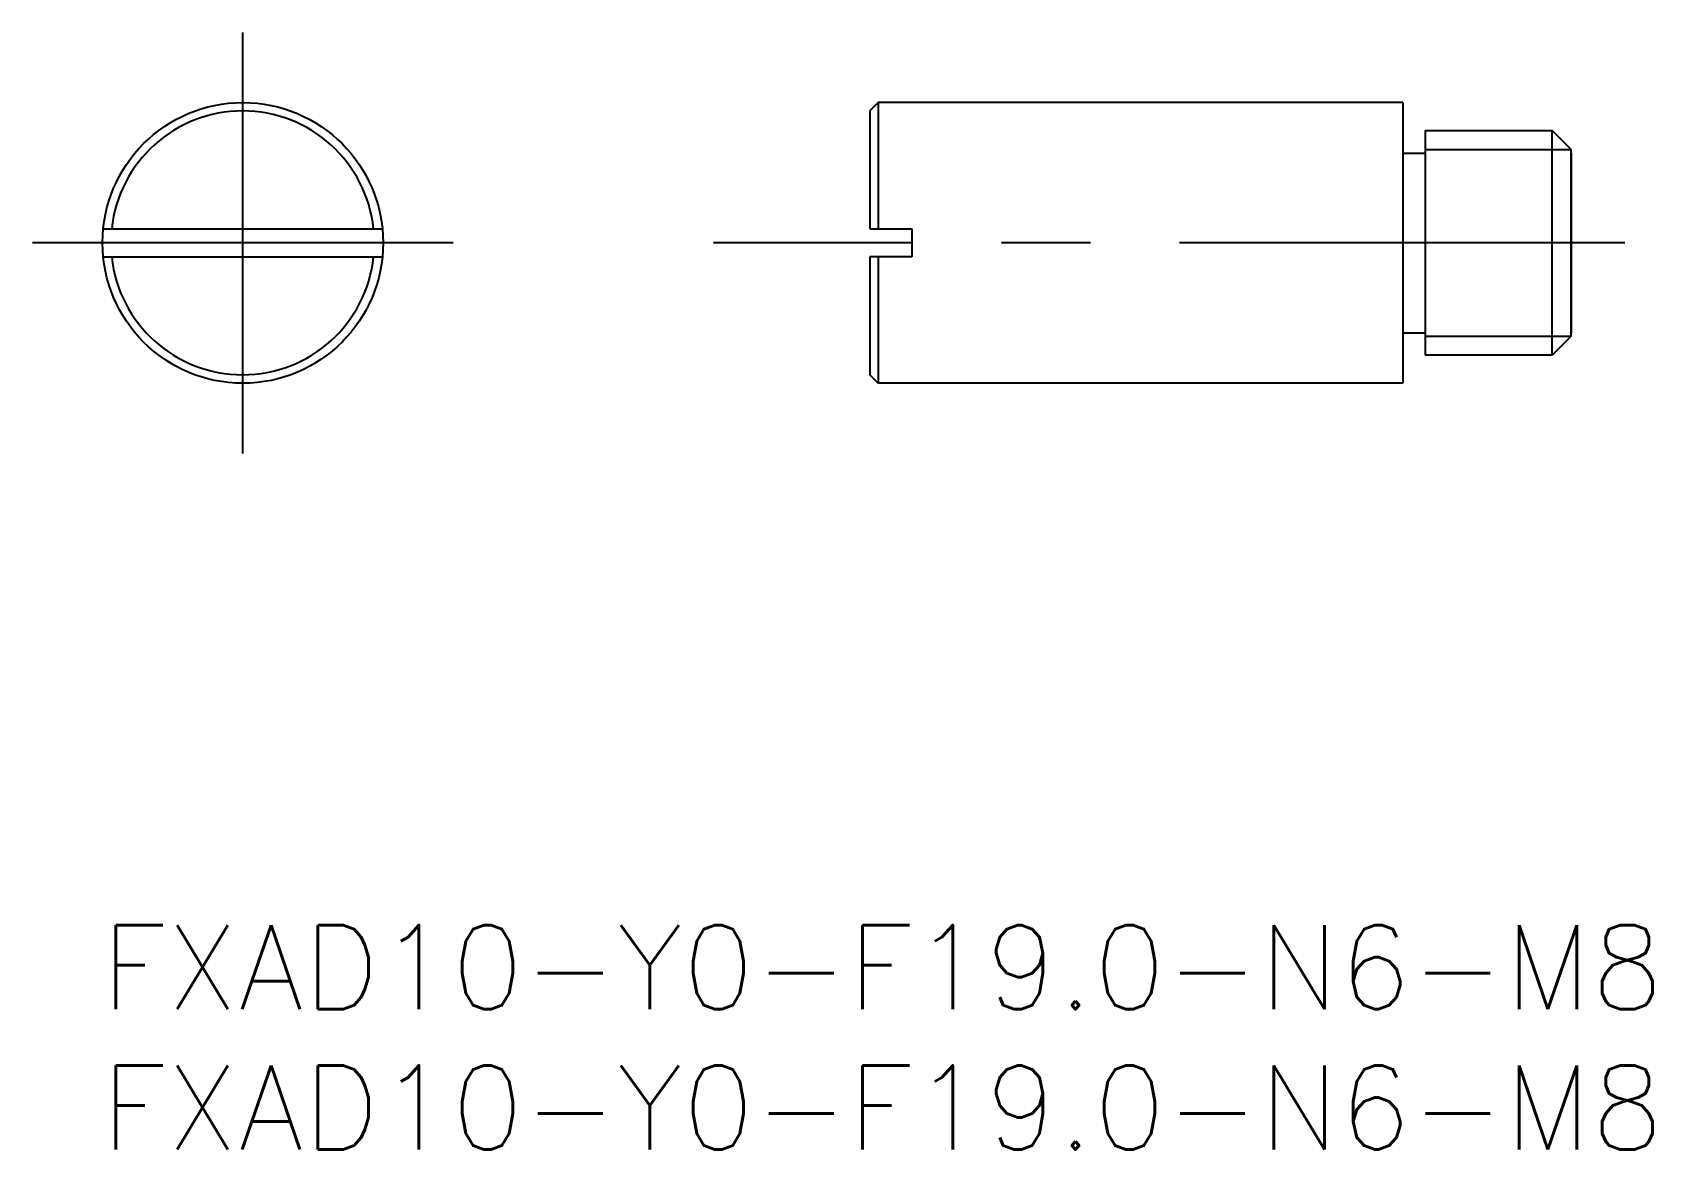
# Model space of a CAD drawing. Extents: x -2.5 to 55.3, y -8 to 31.8.
import ezdxf

# ---------------------------------------------------------------- set-up
doc = ezdxf.new("R2010")
doc.units = 0
doc.header["$LTSCALE"] = 0.5
doc.linetypes.add('CENTER', pattern=[50.8, 31.75, -6.35, 6.35, -6.35])
doc.layers.get('0').update_dxf_attribs({"linetype": 'CONTINUOUS'})
doc.layers.add('CENTER', color=1, linetype='CENTER')
doc.styles.get("Standard").update_dxf_attribs({"font": 'txt.shx', "height": 3, "bigfont": 'bigfont.shx'})

# ---------------------------------------------------------------- blocks, each defined once
blk = doc.blocks.new('*U4')
at = {"color": 7, "linetype": 'CONTINUOUS'}
blk.add_text('FXAD10-Y0-F19.0-N6-M8', height=3, dxfattribs=at).set_placement((0, -3))
blk = doc.blocks.new('*U5')
at = {"color": 7, "linetype": 'CONTINUOUS'}
blk.add_text('FXAD10-Y0-F19.0-N6-M8', height=3, dxfattribs=at).set_placement((0, -8))

msp = doc.modelspace()

# ---------------------------------------------------------------- linework, layer by layer
at = {"color": 7, "linetype": 'CONTINUOUS'}
for p, q in [((27.684, 29.311), (27.384, 29.011)), ((27.384, 29.011), (27.384, 24.811)), ((46.384, 29.311), (27.684, 29.311)), ((27.684, 29.311), (27.684, 24.811)), ((46.384, 29.311), (46.384, 19.311)), ((47.184, 28.311), (51.707, 28.311)), ((47.184, 28.311), (47.184, 20.311)), ((51.707, 20.311), (51.707, 28.311)), ((52.384, 27.634), (51.707, 28.311)), ((46.384, 27.511), (47.184, 27.511)), ((52.384, 20.987), (52.384, 27.634)), ((52.384, 27.511), (52.384, 21.111)), ((0.061, 24.811), (10.011, 24.811)), ((27.384, 24.811), (28.884, 24.811)), ((28.884, 24.811), (28.884, 23.811)), ((0.061, 23.811), (10.011, 23.811)), ((28.884, 23.811), (27.384, 23.811)), ((27.384, 23.811), (27.384, 19.611)), ((27.684, 23.811), (27.684, 19.311)), ((46.384, 21.111), (47.184, 21.111)), ((52.384, 20.987), (51.707, 20.311)), ((51.707, 20.311), (47.184, 20.311)), ((27.384, 19.611), (27.684, 19.311)), ((46.384, 19.311), (27.684, 19.311))]:
    msp.add_line(p, q, dxfattribs=at)
at = {"color": 3, "linetype": 'CONTINUOUS'}
for p, q in [((47.184, 27.634), (52.384, 27.634)), ((47.184, 20.987), (52.384, 20.987))]:
    msp.add_line(p, q, dxfattribs=at)
at = {"color": 7, "linetype": 'CONTINUOUS'}
msp.add_circle((5.036, 24.311), 5, dxfattribs=at)
for centre, start, end in [((5.03, 24.318), 6.03415, 173.96585), ((5.03, 24.304), 186.03578, 353.96422)]:
    msp.add_arc(centre, 4.693, start, end, dxfattribs=at)
at = {"layer": 'CENTER', "color": 1, "linetype": 'CENTER'}
for p, q in [((5.036, 16.811), (5.036, 31.811)), ((12.536, 24.311), (-2.464, 24.311)), ((54.301, 24.311), (21.818, 24.311))]:
    msp.add_line(p, q, dxfattribs=at)

# ---------------------------------------------------------------- block references
at = {"color": 7, "linetype": 'CONTINUOUS'}
for name in ['*U4', '*U5']:
    msp.add_blockref(name, (0, 0), dxfattribs=at)

doc.saveas('drawing.dxf')
